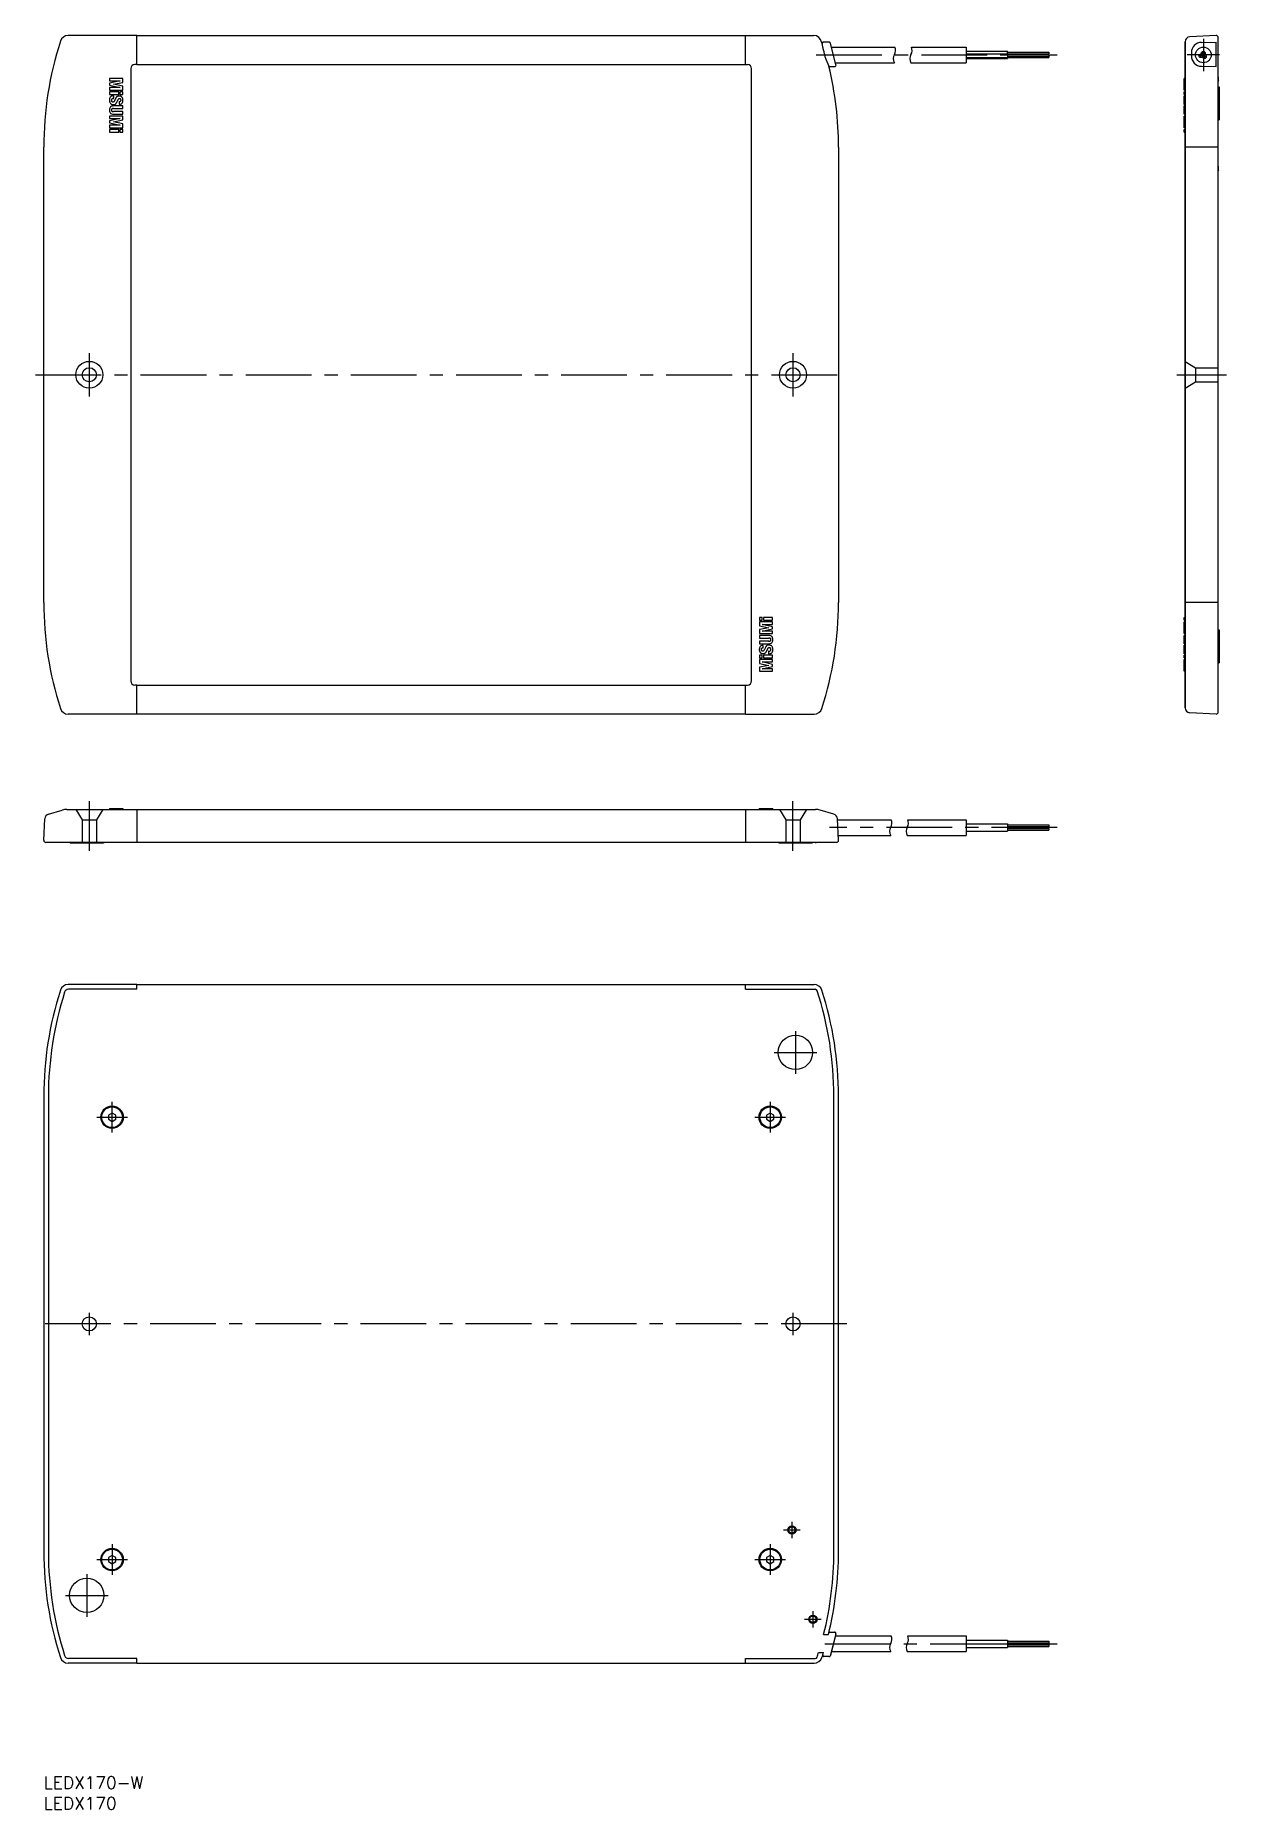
# Model space of a CAD drawing. Extents: x -2 to 286, y -8 to 421.
import ezdxf

# ---------------------------------------------------------------- set-up
doc = ezdxf.new("R2010")
doc.units = 0
doc.header["$LTSCALE"] = 0.5
doc.linetypes.add('CENTER', pattern=[50.8, 31.75, -6.35, 6.35, -6.35])
doc.linetypes.add('DASHED', pattern=[19.05, 12.7, -6.35])
doc.layers.get('0').update_dxf_attribs({"linetype": 'CONTINUOUS'})
doc.layers.add('CENTER', color=1, linetype='CENTER')
doc.styles.get("Standard").update_dxf_attribs({"font": 'txt.shx', "height": 3, "bigfont": 'bigfont.shx'})

# ---------------------------------------------------------------- blocks, each defined once
blk = doc.blocks.new('*U30')
at = {"color": 7, "linetype": 'CONTINUOUS'}
blk.add_text('LEDX170-W', height=3, dxfattribs=at).set_placement((0, -3))
blk = doc.blocks.new('*U31')
at = {"color": 7, "linetype": 'CONTINUOUS'}
blk.add_text('LEDX170', height=3, dxfattribs=at).set_placement((0, -8))

msp = doc.modelspace()

# ---------------------------------------------------------------- linework, layer by layer
at = {"color": 7, "linetype": 'CONTINUOUS'}
for p, q in [((22.5, 420.7), (5.91, 420.7)), ((22.5, 413.68), (22.5, 420.7)), ((22.5, 420.69), (169.5, 420.69)), ((169.5, 413.68), (169.5, 420.7)), ((169.5, 420.7), (185.97, 420.7)), ((283.24, 420.7), (276.87, 420.37)), ((283.74, 257.2), (283.74, 420.2)), ((187.93, 419.1), (188.17, 417.92)), ((188.17, 417.92), (188.21, 417.74)), ((188.21, 417.74), (188.25, 417.54)), ((188.25, 417.54), (188.3, 417.31)), ((188.3, 417.31), (188.36, 417.08)), ((188.36, 417.08), (188.42, 416.83)), ((189.7, 419.1), (188.42, 419.1)), ((188.42, 416.83), (188.49, 416.56)), ((188.49, 416.56), (188.51, 416.46)), ((188.51, 416.46), (188.73, 415.59)), ((189.96, 418.98), (189.89, 419.04)), ((191.39, 413.63), (190.06, 418.82)), ((190.3, 417.9), (205.6, 417.9)), ((209.6, 417.9), (222.83, 417.9)), ((222.83, 417.9), (222.83, 414.1)), ((222.83, 416.9), (232.83, 416.9)), ((222.83, 416.25), (232.83, 416.25)), ((232.83, 416.25), (232.83, 416.9)), ((232.83, 416.65), (242.83, 416.65)), ((232.83, 416.25), (242.83, 416.25)), ((232.83, 416.25), (232.83, 415.35)), ((232.83, 416), (242.83, 416)), ((242.83, 416.65), (242.83, 416.25)), ((242.83, 416), (242.83, 415.6)), ((275.74, 419.17), (275.74, 258.23)), ((275.74, 258.25), (275.74, 419.15)), ((277.24, 416.54), (277.24, 415.76)), ((279.7, 419.04), (283.24, 419.1)), ((283.24, 413.2), (283.24, 419.1)), ((21, 412.68), (21, 264.72)), ((22.5, 413.68), (22, 413.68)), ((22.5, 413.7), (169.5, 413.7)), ((169.5, 413.68), (170, 413.68)), ((171, 264.72), (171, 412.68)), ((188.73, 415.59), (188.95, 414.97)), ((188.95, 414.97), (189.67, 413.26)), ((189.67, 413.26), (189.87, 413.2)), ((189.87, 413.2), (191.05, 413.2)), ((191.27, 414.1), (205.5, 414.1)), ((191.29, 413.31), (191.33, 413.37)), ((209.5, 414.1), (222.83, 414.1)), ((222.83, 415.35), (232.83, 415.35)), ((222.83, 415.14), (232.83, 415.14)), ((232.83, 415.6), (242.83, 415.6)), ((232.83, 415.39), (242.83, 415.39)), ((232.83, 415.35), (232.83, 415.14)), ((242.83, 415.6), (242.83, 415.39)), ((279.7, 413.26), (283.24, 413.2)), ((15.92, 410.32), (15.92, 409.74)), ((19.08, 410.32), (15.92, 410.32)), ((15.92, 409.74), (18.44, 409.74)), ((18.44, 409.74), (15.92, 409.16)), ((15.92, 409.16), (15.92, 408.67)), ((15.92, 408.67), (18.48, 408.1)), ((15.92, 408.1), (15.92, 407.51)), ((18.48, 408.1), (15.92, 408.1)), ((15.92, 407.51), (19.08, 407.51)), ((16.85, 408.92), (19.08, 409.37)), ((19.08, 408.46), (16.85, 408.92)), ((19.08, 409.37), (19.08, 410.32)), ((19.08, 407.51), (19.08, 408.46)), ((275.53, 407.51), (275.53, 410.32)), ((275.74, 410.32), (275.53, 410.32)), ((275.74, 409.37), (275.53, 409.37)), ((275.74, 408.92), (275.53, 408.92)), ((275.74, 408.46), (275.53, 408.46)), ((275.74, 407.51), (275.53, 407.51)), ((283.84, 409.7), (283.74, 409.57)), ((283.74, 408.3), (283.94, 408.3)), ((283.84, 409.7), (283.78, 410.59)), ((283.94, 408.3), (283.94, 400.3)), ((15.92, 407.07), (15.92, 406.43)), ((18.12, 407.07), (15.92, 407.07)), ((15.92, 406.43), (18.12, 406.43)), ((16.91, 406.1), (16.78, 406.1)), ((16.81, 405.46), (16.91, 405.46)), ((16.87, 403.05), (19.08, 403.05)), ((19.08, 403.69), (16.88, 403.69)), ((16.91, 405.46), (16.91, 406.1)), ((17.66, 404.6), (17.88, 405.09)), ((18.12, 406.43), (18.12, 407.07)), ((18.2, 404.71), (18.2, 404.1)), ((18.2, 404.1), (18.29, 404.1)), ((18.41, 407.07), (18.41, 406.43)), ((19.08, 407.07), (18.41, 407.07)), ((18.41, 406.43), (19.08, 406.43)), ((19.08, 406.43), (19.08, 407.07)), ((19.08, 403.05), (19.08, 403.69)), ((275.53, 406.43), (275.53, 407.07)), ((275.53, 407.07), (275.74, 407.07)), ((275.53, 406.43), (275.74, 406.43)), ((275.53, 404), (275.53, 406.1)), ((275.74, 406.1), (275.53, 406.1)), ((275.74, 406.06), (275.53, 406.06)), ((275.74, 405.06), (275.53, 405.06)), ((275.74, 404.1), (275.53, 404.1)), ((275.53, 404), (275.74, 404)), ((275.53, 401.67), (275.53, 403.69)), ((275.74, 403.69), (275.53, 403.69)), ((275.74, 403.05), (275.53, 403.05)), ((15.92, 401.22), (15.92, 400.64)), ((19.08, 401.22), (15.92, 401.22)), ((15.92, 400.64), (18.48, 400.64)), ((18.48, 400.64), (15.92, 400.07)), ((15.92, 400.07), (15.92, 399.57)), ((15.92, 399.57), (18.48, 399)), ((15.92, 399), (15.92, 398.42)), ((18.48, 399), (15.92, 399)), ((16.85, 399.82), (19.08, 400.28)), ((19.08, 399.36), (16.85, 399.82)), ((19.08, 402.31), (16.87, 402.31)), ((16.88, 401.67), (19.08, 401.67)), ((19.08, 401.67), (19.08, 402.31)), ((19.08, 400.28), (19.08, 401.22)), ((19.08, 398.42), (19.08, 399.36)), ((275.74, 402.31), (275.53, 402.31)), ((275.74, 401.67), (275.53, 401.67)), ((275.53, 398.42), (275.53, 401.22)), ((275.74, 401.22), (275.53, 401.22)), ((275.74, 400.28), (275.53, 400.28)), ((275.74, 399.82), (275.53, 399.82)), ((275.74, 399.36), (275.53, 399.36)), ((283.74, 400.3), (283.94, 400.3)), ((15.92, 398.42), (19.08, 398.42)), ((15.92, 397.97), (15.92, 397.33)), ((18.12, 397.97), (15.92, 397.97)), ((15.92, 397.33), (18.12, 397.33)), ((18.12, 397.33), (18.12, 397.97)), ((18.41, 397.97), (18.41, 397.33)), ((19.08, 397.97), (18.41, 397.97)), ((18.41, 397.33), (19.08, 397.33)), ((19.08, 397.33), (19.08, 397.97)), ((275.74, 398.42), (275.53, 398.42)), ((275.53, 397.33), (275.53, 397.97)), ((275.53, 397.97), (275.74, 397.97)), ((275.53, 397.33), (275.74, 397.33)), ((0, 283.7), (0, 393.7)), ((192, 393.7), (192, 283.7)), ((283.74, 393.7), (275.74, 393.7)), ((283.84, 388.12), (283.74, 388)), ((283.84, 388.12), (283.78, 389.01)), ((283.74, 283.7), (275.74, 283.7)), ((173.59, 280.06), (172.92, 280.06)), ((172.92, 280.06), (172.92, 279.43)), ((172.92, 279.43), (173.59, 279.43)), ((176.08, 278.98), (172.92, 278.98)), ((172.92, 278.98), (172.92, 278.04)), ((173.59, 279.43), (173.59, 280.06)), ((176.08, 280.06), (173.88, 280.06)), ((173.88, 280.06), (173.88, 279.43)), ((173.88, 279.43), (176.08, 279.43)), ((176.08, 279.43), (176.08, 280.06)), ((176.08, 278.39), (176.08, 278.98)), ((275.53, 280.06), (275.74, 280.06)), ((275.53, 279.43), (275.53, 280.06)), ((275.53, 279.43), (275.74, 279.43)), ((275.74, 278.98), (275.53, 278.98)), ((275.53, 276.17), (275.53, 278.98)), ((172.92, 278.04), (175.15, 277.58)), ((175.15, 277.58), (172.92, 277.12)), ((172.92, 277.12), (172.92, 276.17)), ((172.92, 276.17), (176.08, 276.17)), ((175.12, 275.72), (172.92, 275.72)), ((172.92, 275.72), (172.92, 275.09)), ((172.92, 275.09), (175.13, 275.09)), ((173.52, 278.39), (176.08, 278.39)), ((176.08, 277.82), (173.52, 278.39)), ((173.52, 276.76), (176.08, 277.33)), ((176.08, 276.76), (173.52, 276.76)), ((176.08, 277.33), (176.08, 277.82)), ((176.08, 276.17), (176.08, 276.76)), ((275.74, 278.39), (275.53, 278.39)), ((275.74, 277.82), (275.53, 277.82)), ((275.74, 277.33), (275.53, 277.33)), ((275.74, 276.76), (275.53, 276.76)), ((275.74, 276.17), (275.53, 276.17)), ((275.74, 275.72), (275.53, 275.72)), ((275.53, 273.71), (275.53, 275.72)), ((283.74, 277.1), (283.94, 277.1)), ((283.94, 277.1), (283.94, 269.1)), ((175.13, 274.34), (172.92, 274.34)), ((172.92, 274.34), (172.92, 273.71)), ((172.92, 273.71), (175.12, 273.71)), ((173.59, 270.97), (172.92, 270.97)), ((172.92, 270.97), (172.92, 270.33)), ((172.92, 270.33), (173.59, 270.33)), ((173.59, 270.33), (173.59, 270.97)), ((173.8, 273.3), (173.71, 273.3)), ((173.8, 272.69), (173.8, 273.3)), ((176.08, 270.97), (173.88, 270.97)), ((173.88, 270.97), (173.88, 270.33)), ((173.88, 270.33), (176.08, 270.33)), ((174.34, 272.8), (174.12, 272.31)), ((175.19, 271.93), (175.09, 271.93)), ((175.09, 271.93), (175.09, 271.3)), ((175.09, 271.3), (175.22, 271.3)), ((176.08, 270.33), (176.08, 270.97)), ((275.74, 273.71), (275.53, 273.71)), ((275.74, 273.4), (275.53, 273.4)), ((275.53, 271.3), (275.53, 273.4)), ((275.74, 271.3), (275.53, 271.3)), ((275.53, 270.97), (275.74, 270.97)), ((275.53, 270.33), (275.53, 270.97)), ((275.53, 270.33), (275.74, 270.33)), ((176.08, 269.88), (172.92, 269.88)), ((172.92, 269.88), (172.92, 268.94)), ((172.92, 268.94), (175.15, 268.48)), ((175.15, 268.48), (172.92, 268.03)), ((172.92, 268.03), (172.92, 267.08)), ((172.92, 267.08), (176.08, 267.08)), ((173.52, 269.3), (176.08, 269.3)), ((176.08, 268.73), (173.52, 269.3)), ((173.56, 267.66), (176.08, 268.23)), ((176.08, 267.66), (173.56, 267.66)), ((176.08, 269.3), (176.08, 269.88)), ((176.08, 268.23), (176.08, 268.73)), ((176.08, 267.08), (176.08, 267.66)), ((275.74, 269.88), (275.53, 269.88)), ((275.53, 267.08), (275.53, 269.88)), ((275.74, 269.3), (275.53, 269.3)), ((275.74, 268.73), (275.53, 268.73)), ((275.74, 268.23), (275.53, 268.23)), ((275.74, 267.66), (275.53, 267.66)), ((275.74, 267.08), (275.53, 267.08)), ((283.74, 269.1), (283.94, 269.1)), ((22.5, 263.72), (22, 263.72)), ((22.5, 256.7), (22.5, 263.72)), ((22.5, 263.7), (169.5, 263.7)), ((169.5, 263.72), (170, 263.72)), ((169.5, 256.7), (169.5, 263.72)), ((187.98, 258.1), (187.98, 258.1)), ((22.5, 256.7), (5.91, 256.7)), ((169.5, 256.71), (22.5, 256.71)), ((169.5, 256.7), (186.09, 256.7)), ((283.24, 256.7), (276.87, 257.03)), ((1.13, 232.53), (4.44, 233.52)), ((5.59, 233.69), (186.41, 233.69)), ((15.87, 233.89), (15.87, 233.69)), ((15.87, 233.89), (19.08, 233.89)), ((15.92, 233.89), (15.92, 233.69)), ((18.12, 233.89), (18.12, 233.69)), ((18.41, 233.89), (18.41, 233.69)), ((19.08, 233.89), (19.08, 233.69)), ((19.08, 233.89), (19.14, 233.89)), ((19.14, 233.69), (19.14, 233.89)), ((19.14, 233.69), (19.14, 233.89)), ((22.5, 233.69), (22.5, 225.69)), ((169.5, 233.69), (169.5, 225.69)), ((172.86, 233.89), (176.08, 233.89)), ((172.86, 233.89), (172.86, 233.69)), ((172.92, 233.69), (172.92, 233.89)), ((176.08, 233.89), (176.13, 233.89)), ((176.08, 233.69), (176.08, 233.89)), ((176.13, 233.69), (176.13, 233.89)), ((190.87, 232.53), (187.56, 233.52)), ((0, 226.21), (0.27, 231.44)), ((192, 226.21), (191.73, 231.44)), ((191.74, 231.19), (204.72, 231.19)), ((191.94, 227.39), (204.62, 227.39)), ((208.62, 227.39), (222.83, 227.39)), ((208.72, 231.19), (222.83, 231.19)), ((208.72, 231.19), (222.83, 231.19)), ((222.83, 231.19), (222.83, 227.39)), ((222.83, 230.18), (232.83, 230.18)), ((222.83, 228.4), (232.83, 228.4)), ((232.83, 230.17), (232.83, 229.3)), ((232.83, 229.93), (242.83, 229.93)), ((232.83, 229.53), (242.83, 229.53)), ((232.83, 229.3), (232.83, 228.4)), ((232.83, 229.05), (242.83, 229.05)), ((232.83, 228.65), (242.83, 228.65)), ((242.83, 229.93), (242.83, 229.53)), ((242.83, 229.05), (242.83, 228.65)), ((191.5, 225.69), (0.5, 225.69)), ((6.4, 225.69), (6.4, 225.49)), ((14.4, 225.49), (6.4, 225.49)), ((14.4, 225.69), (14.4, 225.49)), ((177.6, 225.69), (177.6, 225.49)), ((185.6, 225.49), (177.6, 225.49)), ((185.6, 225.69), (185.6, 225.49)), ((186.47, 225.59), (186.69, 225.69)), ((186.47, 225.69), (186.47, 225.59)), ((22.5, 191.35), (5.91, 191.35)), ((22.5, 190.21), (5.99, 190.21)), ((22.5, 190.21), (22.5, 191.35)), ((169.5, 191.32), (22.5, 191.32)), ((169.5, 190.21), (169.5, 191.35)), ((169.5, 191.35), (186.09, 191.35)), ((169.5, 190.21), (186.37, 190.21)), ((0, 164.35), (0, 54.35)), ((1.12, 164.35), (1.12, 54.35)), ((190.88, 54.35), (190.88, 164.35)), ((192, 54.35), (192, 164.35)), ((16.5, 160.3), (15.63, 159.8)), ((15.63, 159.8), (15.63, 158.8)), ((15.63, 158.8), (16.5, 158.3)), ((17.37, 159.8), (16.5, 160.3)), ((16.5, 158.3), (17.37, 158.8)), ((17.37, 158.8), (17.37, 159.8)), ((175.5, 160.3), (174.63, 159.8)), ((174.63, 159.8), (174.63, 158.8)), ((174.63, 158.8), (175.5, 158.3)), ((176.37, 159.8), (175.5, 160.3)), ((175.5, 158.3), (176.37, 158.8)), ((176.37, 158.8), (176.37, 159.8)), ((16.5, 53.4), (15.63, 52.9)), ((15.63, 52.9), (15.63, 51.9)), ((15.63, 51.9), (16.5, 51.4)), ((17.37, 52.9), (16.5, 53.4)), ((16.5, 51.4), (17.37, 51.9)), ((17.37, 51.9), (17.37, 52.9)), ((175.5, 53.4), (174.63, 52.9)), ((174.63, 52.9), (174.63, 51.9)), ((174.63, 51.9), (175.5, 51.4)), ((176.37, 52.9), (175.5, 53.4)), ((175.5, 51.4), (176.37, 51.9)), ((176.37, 51.9), (176.37, 52.9)), ((189.94, 34.85), (191.05, 34.85)), ((191.34, 34.47), (190, 29.17)), ((191.38, 34.41), (190.06, 29.23)), ((188.41, 34.27), (189.56, 34.27)), ((190.3, 30.15), (204.62, 30.15)), ((191.27, 33.95), (204.72, 33.95)), ((208.62, 30.15), (222.83, 30.15)), ((208.72, 33.95), (222.83, 33.95)), ((222.83, 33.95), (222.83, 30.15)), ((222.83, 32.91), (232.83, 32.91)), ((222.83, 32.01), (232.83, 32.01)), ((222.83, 31.15), (232.83, 31.15)), ((232.83, 32.91), (232.83, 32.01)), ((232.83, 32.66), (242.83, 32.66)), ((232.83, 32.26), (242.83, 32.26)), ((232.83, 32.05), (242.83, 32.05)), ((232.83, 32.01), (232.83, 31.15)), ((232.83, 31.8), (242.83, 31.8)), ((232.83, 31.4), (242.83, 31.4)), ((242.83, 32.66), (242.83, 32.26)), ((242.83, 32.26), (242.83, 32.05)), ((242.83, 31.8), (242.83, 31.4)), ((22.5, 27.35), (5.91, 27.35)), ((22.5, 28.49), (5.99, 28.49)), ((22.5, 27.35), (22.5, 28.49)), ((22.5, 27.37), (169.5, 27.37)), ((169.5, 28.49), (186.37, 28.49)), ((169.5, 27.35), (169.5, 28.49)), ((169.5, 27.35), (186.09, 27.35)), ((187.2, 29.95), (188.37, 29.95)), ((188.34, 29.84), (188.34, 29.84)), ((189.7, 28.95), (188.47, 28.95))]:
    msp.add_line(p, q, dxfattribs=at)
at = {"color": 1, "linetype": 'CENTER'}
msp.add_line((273.74, 338.7), (285.74, 338.7), dxfattribs=at)
at = {"color": 3, "linetype": 'DASHED'}
for p, q in [((275.74, 341.95), (278.24, 340.4)), ((278.24, 340.4), (283.74, 340.4)), ((278.24, 340.4), (278.24, 337)), ((275.74, 335.45), (278.24, 337)), ((278.24, 337), (283.74, 337)), ((7.75, 233.69), (9.3, 231.19)), ((14.25, 233.69), (12.7, 231.19)), ((177.75, 233.69), (179.3, 231.19)), ((184.25, 233.69), (182.7, 231.19)), ((9.3, 231.19), (9.3, 225.69)), ((9.3, 231.19), (12.7, 231.19)), ((12.7, 231.19), (12.7, 225.69)), ((179.3, 231.19), (179.3, 225.69)), ((179.3, 231.19), (182.7, 231.19)), ((182.7, 231.19), (182.7, 225.69))]:
    msp.add_line(p, q, dxfattribs=at)
at = {"color": 7, "linetype": 'CONTINUOUS'}
for centre, radius in [((280.14, 416), 1.9), ((279.51, 415.8), 0.45), ((279.51, 415.8), 0.2), ((280.14, 416.45), 0.45), ((280.14, 416.45), 0.2), ((280.39, 415.59), 0.45), ((280.39, 415.59), 0.2), ((11, 338.7), 3.25), ((11, 338.7), 1.7), ((181, 338.7), 3.25), ((181, 338.7), 1.7), ((181.6, 174.95), 4.15), ((16.5, 159.3), 2.7), ((16.5, 159.3), 2.5), ((175.5, 159.3), 2.7), ((175.5, 159.3), 2.5), ((11, 109.35), 1.7), ((181, 109.35), 1.7), ((180.75, 59.55), 0.783), ((16.5, 52.4), 2.7), ((16.5, 52.4), 2.5), ((175.5, 52.4), 2.7), ((175.5, 52.4), 2.5), ((10.4, 43.75), 4.15), ((185.82, 37.97), 0.783)]:
    msp.add_circle(centre, radius, dxfattribs=at)
at = {"color": 3, "linetype": 'CONTINUOUS'}
for centre in [(180.75, 59.55), (185.82, 37.97)]:
    msp.add_circle(centre, 1, dxfattribs=at)
at = {"color": 7, "linetype": 'CONTINUOUS'}
for centre, radius, start, end in [((5.91, 418.7), 2, 90, 162.2276), ((185.97, 418.7), 2, 11.5174, 90), ((276.94, 419.17), 1.2, 93, 180), ((283.24, 420.2), 0.5, 360, 90), ((83.9, 393.7), 83.9, 162.2276, 180), ((188.42, 418.7), 0.4, 90, 191.5174), ((189.7, 418.8), 0.301, 52.1665, 89.9846), ((189.77, 418.74), 0.3, 14.289, 52.1203), ((279.74, 416.54), 2.5, 91, 180), ((22, 412.68), 1, 90, 180), ((170, 412.68), 1, 0, 90), ((108.1, 393.7), 83.9, 0, 13.4788), ((191.05, 413.5), 0.3, 270.0025, 322.1434), ((191.1, 413.55), 0.3, 322.1346, 14.3002), ((279.74, 415.76), 2.5, 180, 269), ((281.62, 410.43), 2.16, 4.2592, 11.7312), ((17.95, 405.1), 2.08, 173.1855, 181.3344), ((17.86, 405.09), 1.99, 181.0427, 186.8281), ((17.13, 402.77), 1.26, 161.7612, 179.3029), ((17.15, 405.2), 1.27, 163.4224, 173.2172), ((17.32, 405.02), 1.45, 186.8136, 195.5492), ((16.74, 405.31), 0.851, 147.9149, 163.106), ((17.05, 404.95), 1.16, 195.7866, 203.297), ((16.58, 402.96), 0.672, 129.969, 162.9178), ((16.82, 404.85), 0.919, 203.1708, 217.9154), ((16.55, 405.43), 0.621, 125.1814, 147.8923), ((16.65, 404.74), 0.711, 219.1524, 231.0174), ((16.69, 402.81), 0.869, 103.4652, 129.0776), ((16.65, 405.29), 0.796, 108.8457, 124.9679), ((16.68, 404.77), 0.761, 230.9343, 247.7908), ((16.69, 405.18), 0.912, 100.049, 115.5986), ((16.83, 405.06), 0.499, 158.3421, 173.9125), ((16.82, 405.06), 0.494, 173.3126, 195.2936), ((16.74, 405.04), 0.408, 195.3623, 212.7226), ((16.67, 405.12), 0.33, 129.067, 157.634), ((16.67, 405), 0.331, 212.9204, 234.1217), ((16.65, 402.7), 0.33, 120.4908, 142.2896), ((16.73, 404.91), 0.901, 248.1585, 261.3108), ((16.65, 405.12), 0.32, 109.066, 127.4349), ((16.67, 404.99), 0.322, 234.0897, 255.724), ((16.71, 402.59), 0.451, 101.9551, 119.6605), ((16.85, 402.11), 1.58, 88.9748, 102.9765), ((16.77, 404.76), 1.34, 89.6127, 100.102), ((16.74, 404.88), 0.58, 95.9325, 109.2156), ((16.71, 405.17), 0.511, 256.2445, 270.8321), ((16.81, 405.33), 1.33, 260.6294, 266.9133), ((16.81, 402.14), 0.914, 94.2403, 102.5167), ((16.8, 404.29), 1.17, 89.4486, 95.9752), ((16.72, 405.29), 0.632, 269.6802, 278.6908), ((16.82, 405.53), 1.53, 266.851, 275.3703), ((16.87, 401.44), 1.62, 89.7265, 94.3848), ((16.76, 405.05), 0.383, 277.7651, 297.8858), ((16.77, 405.03), 0.363, 296.6208, 317.8021), ((16.88, 404.94), 0.94, 275.0983, 282.8893), ((16.63, 405.16), 0.55, 317.3193, 327.4288), ((16.94, 404.67), 0.666, 283.1562, 303.811), ((16.21, 405.41), 1.05, 328.1773, 336.0008), ((15.52, 405.72), 1.8, 335.9306, 339.1284), ((12.02, 407.03), 5.53, 339.4294, 341.0417), ((22.97, 403.24), 6.05, 159.7525, 160.7646), ((19.85, 404.39), 2.72, 157.5469, 159.7432), ((16.91, 404.7), 0.707, 304.4432, 318.2549), ((18.94, 404.76), 1.74, 153.0372, 157.6102), ((18.66, 404.9), 1.43, 148.0981, 153.0354), ((16.64, 404.94), 1.06, 318.3097, 329.4975), ((18.34, 405.11), 1.05, 142.8786, 148.0498), ((18.19, 405.22), 0.861, 132.4951, 142.9944), ((16.02, 405.31), 1.79, 329.3842, 336.5843), ((18.09, 405.33), 0.715, 115.7545, 132.52), ((18.12, 405.26), 0.79, 102.0976, 115.2887), ((18.82, 404.71), 1.01, 150.3743, 158.1497), ((18.38, 404.96), 0.506, 134.6508, 150.3319), ((18.19, 404.93), 1.12, 92.8476, 102.1312), ((18.23, 405.1), 0.31, 101.4389, 133.3233), ((18.21, 404.52), 1.54, 86.2707, 93.0427), ((18.3, 404.86), 0.562, 89.6665, 103.5042), ((18.28, 405.18), 0.478, 260.9744, 304.7726), ((18.3, 405.17), 1.07, 269.5232, 283.7158), ((18.24, 404.82), 1.24, 78.0032, 86.422), ((18.31, 404.88), 0.543, 76.2449, 90.8287), ((18.36, 405.09), 0.322, 52.2337, 75.6006), ((18.33, 405.22), 0.826, 65.6734, 78.3179), ((18.31, 405.06), 0.363, 311.3537, 9.7413), ((18.39, 404.83), 0.721, 283.5818, 320.8694), ((18.38, 405.13), 0.285, 21.8777, 50.0959), ((18.28, 405.08), 0.392, 6.1006, 22.4156), ((18.35, 405.27), 0.77, 51.9658, 65.619), ((18.39, 405.32), 0.701, 37.0761, 52.0353), ((18.27, 404.89), 0.849, 322.3799, 345.7708), ((18.29, 405.25), 0.821, 24.1079, 36.8746), ((18.12, 405.17), 1.02, 13.86, 24.1461), ((17.86, 405.11), 1.28, 5.582, 13.7344), ((17.82, 405.02), 1.31, 345.3455, 353.6719), ((17.39, 405.07), 1.75, 353.428, 5.3601), ((17.86, 402.7), 1.99, 177.6291, 191.4778), ((16.75, 402.51), 0.866, 193.6784, 217.5508), ((16.66, 402.48), 0.774, 219.712, 248.5094), ((16.86, 402.68), 0.531, 168.5834, 183.2771), ((16.67, 402.66), 0.344, 181.919, 208.3905), ((16.62, 402.72), 0.291, 142.6709, 167.8147), ((16.62, 402.64), 0.29, 209.9432, 225.9646), ((16.82, 402.88), 1.21, 248.348, 272.4896), ((16.67, 402.69), 0.36, 226.4212, 251.1201), ((16.76, 402.96), 0.641, 250.8649, 260.6658), ((16.86, 403.69), 1.38, 261.3614, 270.4756), ((281.62, 388.85), 2.16, 4.2592, 11.7312), ((83.9, 283.7), 83.9, 180, 197.7724), ((108.1, 283.7), 83.9, 342.2276, 0), ((175.18, 274.52), 1.21, 68.348, 92.4896), ((175.14, 273.71), 1.38, 81.3614, 90.4756), ((175.19, 275.26), 0.914, 274.2403, 282.5167), ((175.24, 274.44), 0.641, 70.8649, 80.6658), ((175.29, 274.81), 0.451, 281.9551, 299.6605), ((175.33, 274.7), 0.36, 46.4212, 71.1201), ((175.35, 274.7), 0.33, 300.4908, 322.2896), ((175.38, 274.76), 0.29, 29.9432, 45.9646), ((175.38, 274.68), 0.291, 322.6709, 347.8147), ((175.34, 274.92), 0.774, 39.712, 68.5094), ((175.33, 274.74), 0.344, 1.919, 28.3905), ((175.14, 274.72), 0.531, 348.5834, 3.2771), ((175.25, 274.89), 0.866, 13.6784, 37.5508), ((174.87, 274.63), 1.26, 341.7612, 359.3029), ((174.14, 274.7), 1.99, 357.6291, 11.4778), ((174.61, 272.32), 1.75, 173.428, 185.3601), ((174.18, 272.38), 1.31, 165.3455, 173.6719), ((174.14, 272.28), 1.28, 185.582, 193.7344), ((173.73, 272.5), 0.849, 142.3799, 165.7708), ((173.88, 272.22), 1.02, 193.86, 204.1461), ((173.71, 272.14), 0.821, 204.1079, 216.8746), ((173.61, 272.07), 0.701, 217.0761, 232.0353), ((173.61, 272.57), 0.721, 103.5818, 140.8694), ((173.65, 272.13), 0.77, 231.9658, 245.619), ((173.69, 272.33), 0.363, 131.3537, 189.7413), ((173.72, 272.31), 0.392, 186.1006, 202.4156), ((173.67, 272.18), 0.826, 245.6734, 258.3179), ((173.62, 272.27), 0.285, 201.8777, 230.0959), ((173.64, 272.31), 0.322, 232.2337, 255.6006), ((173.7, 272.23), 1.07, 89.5232, 103.7158), ((173.72, 272.21), 0.478, 80.9744, 124.7726), ((173.76, 272.58), 1.24, 258.0032, 266.422), ((173.69, 272.52), 0.543, 256.2449, 270.8287), ((173.7, 272.54), 0.562, 269.6665, 283.5042), ((173.79, 272.88), 1.54, 266.2707, 273.0427), ((173.77, 272.3), 0.31, 281.4389, 313.3233), ((173.81, 272.46), 1.12, 272.8476, 282.1312), ((173.62, 272.43), 0.506, 314.6508, 330.3319), ((173.88, 272.14), 0.79, 282.0976, 295.2887), ((173.18, 272.68), 1.01, 330.3743, 338.1497), ((173.91, 272.07), 0.715, 295.7545, 312.52), ((175.98, 272.09), 1.79, 149.3842, 156.5843), ((173.81, 272.18), 0.861, 312.4951, 322.9944), ((175.36, 272.46), 1.06, 138.3097, 149.4975), ((173.66, 272.29), 1.05, 322.8786, 328.0498), ((173.34, 272.49), 1.43, 328.0981, 333.0354), ((175.09, 272.69), 0.707, 124.4432, 138.2549), ((173.06, 272.63), 1.74, 333.0372, 337.6102), ((172.15, 273.01), 2.72, 337.5469, 339.7432), ((175.06, 272.72), 0.666, 103.1562, 123.811), ((169.03, 274.16), 6.05, 339.7525, 340.7646), ((179.98, 270.37), 5.53, 159.4294, 161.0417), ((176.48, 271.68), 1.8, 155.9306, 159.1284), ((175.79, 271.98), 1.05, 148.1773, 156.0008), ((175.37, 272.24), 0.55, 137.3193, 147.4288), ((175.12, 272.46), 0.94, 95.0983, 102.8893), ((175.23, 272.37), 0.363, 116.6208, 137.8021), ((175.18, 271.87), 1.53, 86.851, 95.3703), ((175.24, 272.35), 0.383, 97.7651, 117.8858), ((175.15, 275.29), 1.58, 268.9748, 282.9765), ((175.13, 275.96), 1.62, 269.7265, 274.3848), ((175.28, 272.1), 0.632, 89.6802, 98.6908), ((175.2, 273.11), 1.17, 269.4486, 275.9752), ((175.23, 272.64), 1.34, 269.6127, 280.102), ((175.19, 272.07), 1.33, 80.6294, 86.9133), ((175.29, 272.22), 0.511, 76.2445, 90.8321), ((175.26, 272.52), 0.58, 275.9325, 289.2156), ((175.27, 272.49), 0.901, 68.1585, 81.3108), ((175.33, 272.41), 0.322, 54.0897, 75.724), ((175.35, 272.27), 0.32, 289.066, 307.4349), ((175.31, 272.22), 0.912, 280.049, 295.5986), ((175.31, 274.59), 0.869, 283.4652, 309.0776), ((175.33, 272.4), 0.331, 32.9204, 54.1217), ((175.33, 272.27), 0.33, 309.067, 337.634), ((175.32, 272.62), 0.761, 50.9343, 67.7908), ((175.26, 272.36), 0.408, 15.3623, 32.7226), ((175.35, 272.11), 0.796, 288.8457, 304.9679), ((175.17, 272.33), 0.499, 338.3421, 353.9125), ((175.18, 272.34), 0.494, 353.3126, 15.2936), ((175.35, 272.66), 0.711, 39.1524, 51.0174), ((175.45, 271.96), 0.621, 305.1814, 327.8923), ((175.42, 274.43), 0.672, 309.969, 342.9178), ((175.18, 272.54), 0.919, 23.1708, 37.9154), ((175.26, 272.09), 0.851, 327.9149, 343.106), ((174.95, 272.45), 1.16, 15.7866, 23.297), ((174.68, 272.38), 1.45, 6.8136, 15.5492), ((174.85, 272.2), 1.27, 343.4224, 353.2172), ((174.14, 272.31), 1.99, 1.0427, 6.8281), ((174.05, 272.3), 2.08, 353.1855, 1.3344), ((22, 264.72), 1, 180, 270), ((170, 264.72), 1, 270, 0), ((5.91, 258.7), 2, 197.7724, 270), ((186.09, 258.7), 2, 270, 342.2276), ((276.94, 258.23), 1.2, 180, 267), ((283.24, 257.2), 0.5, 270, 0), ((1.47, 231.38), 1.2, 106.6992, 177), ((5.59, 229.69), 4, 90, 106.6211), ((186.41, 229.69), 4, 73.3789, 90), ((190.53, 231.38), 1.2, 3, 73.3008), ((0.5, 226.19), 0.5, 177, 270), ((191.5, 226.19), 0.5, 270, 3), ((83.9, 164.35), 83.9, 162.2276, 180), ((83.9, 164.35), 82.78, 162.302, 180), ((5.91, 189.35), 2, 90, 162.2276), ((5.99, 189.21), 1, 90, 162.302), ((186.09, 189.35), 2, 17.7724, 90), ((186.37, 189.71), 0.5, 17.9526, 90), ((108.1, 164.35), 82.78, 0, 17.9526), ((108.1, 164.35), 83.9, 0, 17.7724), ((83.9, 54.35), 83.9, 180, 197.7724), ((83.9, 54.35), 82.78, 180, 197.698), ((108.1, 54.35), 82.78, 345.9618, 0), ((108.1, 54.35), 83.9, 346.1533, 0), ((189.94, 34.55), 0.3, 90, 166.3999), ((191.05, 34.55), 0.3, 345.7167, 90), ((191.05, 34.5), 0.35, 345.7167, 71.7275), ((5.91, 29.35), 2, 197.7724, 270), ((5.99, 29.49), 1, 197.698, 270), ((186.09, 29.35), 2, 270, 342.2276), ((186.37, 28.99), 0.5, 270, 342.0474), ((108.1, 54.35), 82.78, 342.0474, 342.8574), ((108.1, 54.35), 83.9, 342.2276, 343.0935), ((188.47, 29.25), 0.3, 162.6573, 270), ((189.7, 29.25), 0.301, 270.0154, 307.8335), ((189.7, 29.25), 0.301, 307.8832, 345.7013), ((189.62, 29.45), 0.513, 301.9247, 319.1873), ((189.71, 29.33), 0.365, 322.7351, 343.3964)]:
    msp.add_arc(centre, radius, start, end, dxfattribs=at)
at = {"color": 3, "linetype": 'CONTINUOUS'}
for centre, start, end in [((207.24, 415.1), 150, 210), ((203.77, 417.1), 330, 23.5782), ((211.24, 415.1), 150, 210), ((207.77, 417.1), 330, 23.5782), ((206.35, 228.39), 150, 210), ((202.89, 230.39), 330, 23.5782), ((210.35, 228.39), 150, 210), ((206.89, 230.39), 330, 23.5782), ((206.35, 31.15), 150, 210), ((202.89, 33.15), 330, 23.5782), ((210.35, 31.15), 150, 210), ((206.89, 33.15), 330, 23.5782)]:
    msp.add_arc(centre, 2, start, end, dxfattribs=at)
at = {"layer": 'CENTER', "color": 1, "linetype": 'CENTER'}
for p, q in [((186.63, 416), (244.83, 416)), ((284.04, 416), (276.24, 416)), ((280.14, 419.9), (280.14, 412.1)), ((11, 343.95), (11, 333.45)), ((181, 343.95), (181, 333.45)), ((-2, 338.7), (194, 338.7)), ((11, 235.69), (11, 223.69)), ((181, 223.69), (181, 235.69)), ((244.83, 229.29), (189.84, 229.29)), ((181.6, 180.1), (181.6, 169.8)), ((176.45, 174.95), (186.75, 174.95)), ((16.5, 155.6), (16.5, 163)), ((175.5, 163), (175.5, 155.6)), ((12.8, 159.3), (20.2, 159.3)), ((171.8, 159.3), (179.2, 159.3)), ((11, 112.05), (11, 106.65)), ((181, 112.05), (181, 106.65)), ((194, 109.35), (-2, 109.35)), ((180.75, 61.55), (180.75, 57.55)), ((16.5, 56.1), (16.5, 48.7)), ((175.5, 56.1), (175.5, 48.7)), ((178.75, 59.55), (182.75, 59.55)), ((12.8, 52.4), (20.2, 52.4)), ((171.8, 52.4), (179.2, 52.4)), ((10.4, 48.9), (10.4, 38.6)), ((5.25, 43.75), (15.55, 43.75)), ((185.82, 39.97), (185.82, 35.97)), ((183.82, 37.97), (187.82, 37.97)), ((188.73, 32.05), (244.83, 32.05))]:
    msp.add_line(p, q, dxfattribs=at)

# ---------------------------------------------------------------- block references
at = {"color": 7, "linetype": 'CONTINUOUS'}
for name in ['*U30', '*U31']:
    msp.add_blockref(name, (0, 0), dxfattribs=at)

doc.saveas('drawing.dxf')
